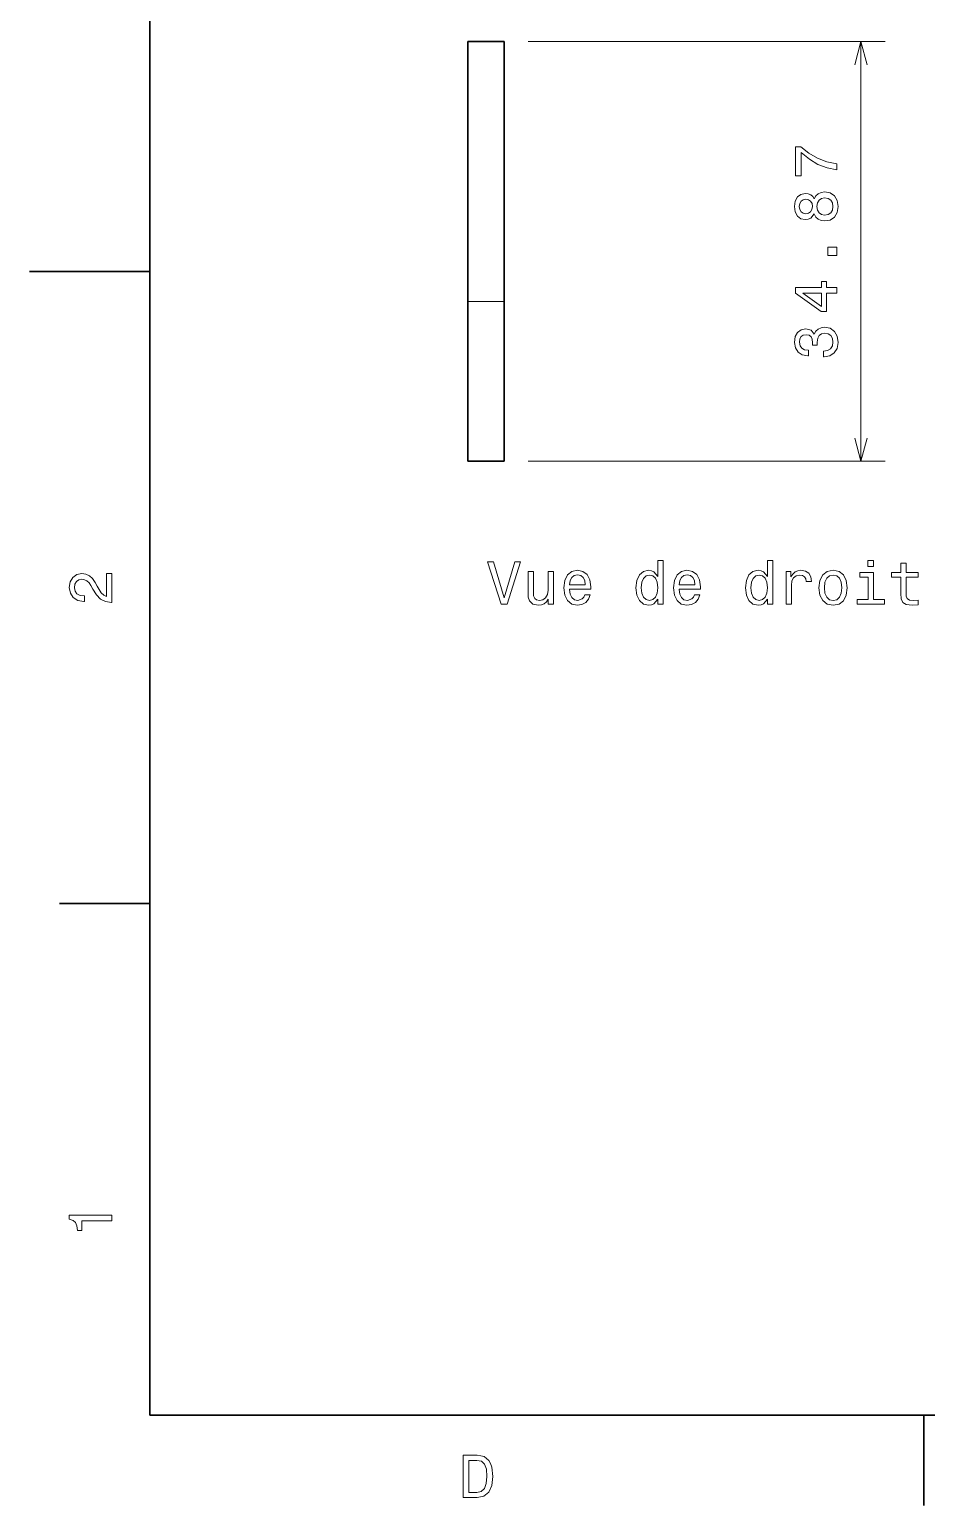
# Model space of a CAD drawing. Extents: x 0 to 297, y 0 to 210.
# Drawn here: x 0 to 74.5, y 2.5 to 125.1 of the extents above; entities that cross this region are included whole.
import ezdxf

# ---------------------------------------------------------------- set-up
doc = ezdxf.new("R2010")
doc.units = 0

msp = doc.modelspace()

# ---------------------------------------------------------------- linework, layer by layer
at = {"color": 7, "lineweight": 35}
for p, q in [((10, 200), (10, 10)), ((36.429398, 102.520271), (36.429398, 124.11586)), ((39.429398, 102.520271), (39.429398, 124.11586)), ((10, 10), (287, 10))]:
    msp.add_line(p, q, dxfattribs=at)
at = {"color": 7, "lineweight": 35, "ltscale": 0.075}
for p, q in [((39.429398, 124.11586), (36.429398, 124.11586)), ((36.429398, 89.24337), (39.429398, 89.24337))]:
    msp.add_line(p, q, dxfattribs=at)
at = {"color": 7, "lineweight": 13}
for p, q in [((41.429398, 124.11586), (71.083244, 124.11586)), ((69.083244, 89.24337), (69.083244, 124.11586)), ((41.429398, 89.24337), (71.083244, 89.24337))]:
    msp.add_line(p, q, dxfattribs=at)
at = {"color": 7, "lineweight": 35, "ltscale": 0.25}
msp.add_line((10, 105), (0, 105), dxfattribs=at)
at = {"color": 7, "lineweight": 35, "ltscale": 0.331923}
for p, q in [((36.429398, 89.24337), (36.429398, 102.520271)), ((39.429398, 89.24337), (39.429398, 102.520271))]:
    msp.add_line(p, q, dxfattribs=at)
at = {"color": 7, "lineweight": 13, "ltscale": 0.075}
msp.add_line((39.429398, 102.520271), (36.429398, 102.520271), dxfattribs=at)
at = {"color": 7, "lineweight": 35, "ltscale": 0.1875}
for p, q in [((10, 52.5), (2.5, 52.5)), ((74.300003, 10), (74.300003, 2.5))]:
    msp.add_line(p, q, dxfattribs=at)
at = {"color": 7, "lineweight": 13}
for points in [[(69.600883, 122.184006), (69.083244, 124.11586), (68.565605, 122.184006)], [(68.565605, 91.175224), (69.083244, 89.24337), (69.600883, 91.175224)]]:
    msp.add_lwpolyline(points, dxfattribs=at)
for points in [[(67.083244, 113.450653), (67.083244, 113.960022), (66.251114, 114.126442), (65.474457, 114.418953), (64.753273, 114.832497), (64.077484, 115.372124), (63.658894, 115.372124), (63.658894, 112.971542), (64.117828, 112.971542), (64.117828, 114.88797), (64.79866, 114.333214), (65.509758, 113.914627), (66.266243, 113.622124)], [(65.197083, 109.790276), (65.338287, 109.533073), (65.534973, 109.35656), (65.782089, 109.245605), (66.079643, 109.210304), (66.528488, 109.291), (66.876472, 109.522987), (67.098373, 109.90123), (67.184113, 110.415634), (67.098373, 110.925003), (66.876472, 111.303246), (66.528488, 111.535233), (66.079643, 111.620972), (65.782089, 111.58062), (65.534973, 111.474716), (65.338287, 111.293159), (65.197083, 111.041), (65.076035, 111.242729), (64.909615, 111.383934), (64.707886, 111.469673), (64.46077, 111.499931), (64.102692, 111.419243), (63.815231, 111.207428), (63.628632, 110.864487), (63.558029, 110.415634), (63.628632, 109.961746), (63.815231, 109.618805), (64.102692, 109.401947), (64.46077, 109.326302), (64.707886, 109.351517), (64.909615, 109.437248)], [(64.501114, 109.805405), (64.279205, 109.845749), (64.107742, 109.966789), (64.001831, 110.158432), (63.961487, 110.415634), (64.001831, 110.667801), (64.107742, 110.859444), (64.279205, 110.980476), (64.501114, 111.025871), (64.728058, 110.980476), (64.904572, 110.859444), (65.020569, 110.667801), (65.055862, 110.415634), (65.015518, 110.158432), (64.904572, 109.966789), (64.728058, 109.845749)], [(66.069557, 109.694458), (65.802261, 109.739845), (65.60054, 109.886101), (65.469406, 110.113045), (65.424026, 110.415634), (65.469406, 110.713188), (65.60054, 110.940132), (65.802261, 111.086388), (66.069557, 111.136818), (66.357025, 111.086388), (66.573883, 110.940132), (66.715088, 110.713188), (66.760483, 110.415634), (66.715088, 110.113045), (66.573883, 109.886101), (66.357025, 109.739845)], [(67.083244, 106.331635), (67.083244, 107.027596), (66.331802, 107.027596), (66.331802, 106.331635)], [(67.083244, 103.22097), (67.083244, 103.674858), (66.215805, 103.674858), (66.215805, 104.174141), (65.812347, 104.174141), (65.812347, 103.674858), (63.658894, 103.674858), (63.658894, 103.215927), (65.772003, 101.682785), (66.215805, 101.682785), (66.215805, 103.22097)], [(65.812347, 102.106415), (64.243912, 103.22097), (65.812347, 103.22097)], [(65.983826, 97.936676), (66.019119, 97.936676), (66.503273, 98.017365), (66.866386, 98.254395), (67.098373, 98.627594), (67.184113, 99.121834), (67.098373, 99.646332), (66.876472, 100.039703), (66.523445, 100.291862), (66.069557, 100.382637), (65.772003, 100.342293), (65.52993, 100.231346), (65.34333, 100.049789), (65.207169, 99.807709), (64.93483, 100.135521), (64.501114, 100.251518), (64.107742, 100.175865), (63.810188, 99.959007), (63.623589, 99.60598), (63.558029, 99.121834), (63.638721, 98.667946), (63.860622, 98.319962), (64.213646, 98.093018), (64.682663, 98.017365), (64.717972, 98.017365), (64.717972, 98.466209), (64.395203, 98.506561), (64.163216, 98.63768), (64.022003, 98.849495), (63.971573, 99.147049), (64.011917, 99.409294), (64.117828, 99.600937), (64.289291, 99.716934), (64.521286, 99.762321), (64.768402, 99.716934), (64.93483, 99.595894), (65.03569, 99.384079), (65.065948, 99.096619), (65.060913, 98.899933), (65.45932, 98.899933), (65.449234, 99.147049), (65.494629, 99.464775), (65.615662, 99.701805), (65.812347, 99.843018), (66.069557, 99.893448), (66.362061, 99.837975), (66.578918, 99.691719), (66.715088, 99.459732), (66.760483, 99.152092), (66.710045, 98.834366), (66.558746, 98.602379), (66.316673, 98.456123), (65.983826, 98.40065)], [(52.211819, 77.805328), (52.211819, 77.386742), (52.655624, 77.386742), (52.655624, 81.007782), (52.216862, 81.007782), (52.216862, 79.681412), (51.878967, 80.064697), (51.672195, 80.155472), (51.435162, 80.190773), (51.006485, 80.089912), (50.673634, 79.807487), (50.456776, 79.3536), (50.381126, 78.74337), (50.456776, 78.133141), (50.673634, 77.674202), (51.006485, 77.386742), (51.435162, 77.290924), (51.672195, 77.326225), (51.88401, 77.417)], [(61.319889, 77.805328), (61.319889, 77.386742), (61.763695, 77.386742), (61.763695, 81.007782), (61.324932, 81.007782), (61.324932, 79.681412), (60.987038, 80.064697), (60.780266, 80.155472), (60.543232, 80.190773), (60.114555, 80.089912), (59.781704, 79.807487), (59.564846, 79.3536), (59.489197, 78.74337), (59.564846, 78.133141), (59.781704, 77.674202), (60.114555, 77.386742), (60.543232, 77.290924), (60.780266, 77.326225), (60.992081, 77.417)], [(70.135452, 81.007782), (69.666428, 81.007782), (69.666428, 80.503456), (70.135452, 80.503456)], [(6.833213, 77.519447), (6.833213, 79.925072), (6.399496, 79.925072), (6.399496, 78.023773), (6.162464, 78.129684), (5.965778, 78.311241), (5.607709, 78.871033), (5.456412, 79.168587), (5.239553, 79.501442), (4.987392, 79.738472), (4.689842, 79.874641), (4.351945, 79.925072), (3.928314, 79.839333), (3.595461, 79.602303), (3.383646, 79.239189), (3.307997, 78.770172), (3.393732, 78.286018), (3.630764, 77.91787), (4.009006, 77.680832), (4.508286, 77.600143), (4.578891, 77.600143), (4.578891, 78.059074), (4.538545, 78.059074), (4.195605, 78.104462), (3.943444, 78.240631), (3.782061, 78.457489), (3.726585, 78.744957), (3.777017, 79.03746), (3.903098, 79.254318), (4.099784, 79.395531), (4.346902, 79.445961), (4.578891, 79.41066), (4.775577, 79.314842), (4.947046, 79.153458), (5.098343, 78.931557), (5.259727, 78.634003), (5.572406, 78.139771), (5.90526, 77.791786), (6.308718, 77.585014), (6.818084, 77.519447)], [(40.324932, 80.891785), (39.447411, 77.91124), (38.54467, 80.891785), (38.065563, 80.891785), (39.195248, 77.386742), (39.69957, 77.386742), (40.804039, 80.891785)], [(43.527382, 80.094955), (43.083576, 80.094955), (43.083576, 78.531555), (43.033142, 78.168442), (42.88689, 77.906197), (42.659946, 77.744812), (42.362396, 77.694382), (42.125362, 77.734726), (41.974068, 77.855759), (41.888332, 78.062531), (41.86816, 78.355042), (41.86816, 80.094955), (41.424355, 80.094955), (41.424355, 78.314697), (41.439484, 77.956627), (41.535305, 77.659073), (41.827812, 77.386742), (42.296833, 77.290924), (42.548996, 77.326225), (42.765854, 77.417), (42.952454, 77.573341), (43.103748, 77.800285), (43.103748, 77.386742), (43.527382, 77.386742)], [(44.863834, 78.612244), (46.639053, 78.612244), (46.644096, 78.819016), (46.563404, 79.398987), (46.341499, 79.83271), (45.988476, 80.094955), (45.519455, 80.190773), (45.06052, 80.089912), (44.707497, 79.807487), (44.480549, 79.348557), (44.39986, 78.74337), (44.475506, 78.123055), (44.702454, 77.669159), (45.050434, 77.386742), (45.504326, 77.290924), (45.897697, 77.356483), (46.220463, 77.527954), (46.457497, 77.800285), (46.593662, 78.163399), (46.154903, 78.163399), (46.064125, 77.96167), (45.932999, 77.810371), (45.559799, 77.689339), (45.272339, 77.744812), (45.055477, 77.921326), (44.914268, 78.208786), (44.863834, 78.597115)], [(44.863834, 78.985443), (44.919312, 79.333427), (45.055477, 79.59063), (45.262253, 79.746971), (45.534584, 79.802444), (45.801876, 79.746971), (46.008648, 79.59063), (46.134727, 79.333427), (46.180119, 78.985443)], [(51.510811, 79.792358), (51.803318, 79.721756), (52.025219, 79.52507), (52.156342, 79.197258), (52.206776, 78.74337), (52.156342, 78.284439), (52.025219, 77.956627), (51.803318, 77.754898), (51.510811, 77.689339), (51.233433, 77.754898), (51.021618, 77.956627), (50.880405, 78.289482), (50.835018, 78.74337), (50.880405, 79.192215), (51.021618, 79.520027), (51.233433, 79.721756)], [(53.971905, 78.612244), (55.747124, 78.612244), (55.752167, 78.819016), (55.671471, 79.398987), (55.44957, 79.83271), (55.096542, 80.094955), (54.627525, 80.190773), (54.168591, 80.089912), (53.815567, 79.807487), (53.588619, 79.348557), (53.507927, 78.74337), (53.583576, 78.123055), (53.810524, 77.669159), (54.158504, 77.386742), (54.612396, 77.290924), (55.005768, 77.356483), (55.328533, 77.527954), (55.565567, 77.800285), (55.701733, 78.163399), (55.26297, 78.163399), (55.172195, 77.96167), (55.041069, 77.810371), (54.66787, 77.689339), (54.380409, 77.744812), (54.163548, 77.921326), (54.022339, 78.208786), (53.971905, 78.597115)], [(53.971905, 78.985443), (54.027382, 79.333427), (54.163548, 79.59063), (54.370319, 79.746971), (54.642654, 79.802444), (54.909946, 79.746971), (55.116718, 79.59063), (55.242798, 79.333427), (55.288185, 78.985443)], [(60.618881, 79.792358), (60.911388, 79.721756), (61.133289, 79.52507), (61.264412, 79.197258), (61.314846, 78.74337), (61.264412, 78.284439), (61.133289, 77.956627), (60.911388, 77.754898), (60.618881, 77.689339), (60.341503, 77.754898), (60.129688, 77.956627), (59.98848, 78.289482), (59.943089, 78.74337), (59.98848, 79.192215), (60.129688, 79.520027), (60.341503, 79.721756)], [(62.85807, 77.386742), (63.301876, 77.386742), (63.301876, 78.935013), (63.347267, 79.308212), (63.483433, 79.5755), (63.705338, 79.736885), (64.002884, 79.792358), (64.224785, 79.757057), (64.391212, 79.656197), (64.492081, 79.484726), (64.527382, 79.252739), (64.976227, 79.252739), (64.91571, 79.66124), (64.749283, 79.953743), (64.471909, 80.130257), (64.093666, 80.190773), (63.836456, 80.150429), (63.614555, 80.049568), (63.41787, 79.878098), (63.261528, 79.646111), (63.261528, 80.094955), (62.85807, 80.094955)], [(65.596542, 78.738327), (65.677238, 78.123055), (65.909225, 77.669159), (66.277382, 77.386742), (66.771614, 77.290924), (67.260811, 77.386742), (67.628967, 77.664116), (67.860954, 78.118011), (67.946686, 78.738327), (67.860954, 79.3536), (67.628967, 79.812531), (67.260811, 80.089912), (66.771614, 80.190773), (66.277382, 80.089912), (65.909225, 79.807487), (65.677238, 79.3536)], [(66.05043, 78.74337), (66.095825, 79.197258), (66.23703, 79.52507), (66.463982, 79.726799), (66.771614, 79.797401), (67.074211, 79.726799), (67.301155, 79.530113), (67.442368, 79.197258), (67.492798, 78.74337), (67.442368, 78.284439), (67.301155, 77.951584), (67.074211, 77.749855), (66.771614, 77.684296), (66.463982, 77.749855), (66.23703, 77.951584), (66.095825, 78.284439)], [(70.120316, 77.759941), (70.120316, 80.004173), (68.980545, 80.004173), (68.980545, 79.625938), (69.676514, 79.625938), (69.676514, 77.759941), (68.768738, 77.759941), (68.768738, 77.386742), (71.038185, 77.386742), (71.038185, 77.759941)], [(72.394814, 79.625938), (72.394814, 78.26931), (72.425072, 77.830544), (72.566284, 77.527954), (72.848709, 77.35144), (73.327812, 77.290924), (73.85231, 77.316139), (73.85231, 77.699425), (73.469025, 77.669159), (73.121033, 77.709511), (72.934441, 77.835587), (72.853745, 78.047401), (72.838623, 78.344955), (72.838623, 79.625938), (73.85231, 79.625938), (73.85231, 80.004173), (72.838623, 80.004173), (72.838623, 80.795967), (72.394814, 80.795967), (72.394814, 80.004173), (71.628242, 80.004173), (71.628242, 79.625938)], [(6.833213, 26.159222), (6.833213, 26.618156), (3.307997, 26.618156), (3.307997, 26.275217), (3.615634, 26.184439), (3.822406, 26.002882), (3.943444, 25.725506), (3.98379, 25.34222), (4.341859, 25.34222), (4.341859, 26.159222)], [(37.194958, 6.666787), (36.029972, 6.666787), (36.029972, 3.166787), (37.194958, 3.166787), (37.744667, 3.277738), (38.153168, 3.615634), (38.405331, 4.165346), (38.496109, 4.916787), (38.415417, 5.683357), (38.314552, 5.985951), (38.173344, 6.228026), (37.764839, 6.555836), (37.497551, 6.636527)], [(37.159653, 6.248199), (37.542938, 6.17255), (37.805187, 5.940562), (37.961525, 5.527017), (38.011959, 4.916787), (37.956482, 4.326729), (37.800144, 3.913184), (37.532852, 3.666066), (37.159653, 3.585375), (36.498989, 3.585375), (36.498989, 6.248199)]]:
    msp.add_lwpolyline(points, close=True, dxfattribs=at)

doc.saveas('drawing.dxf')
